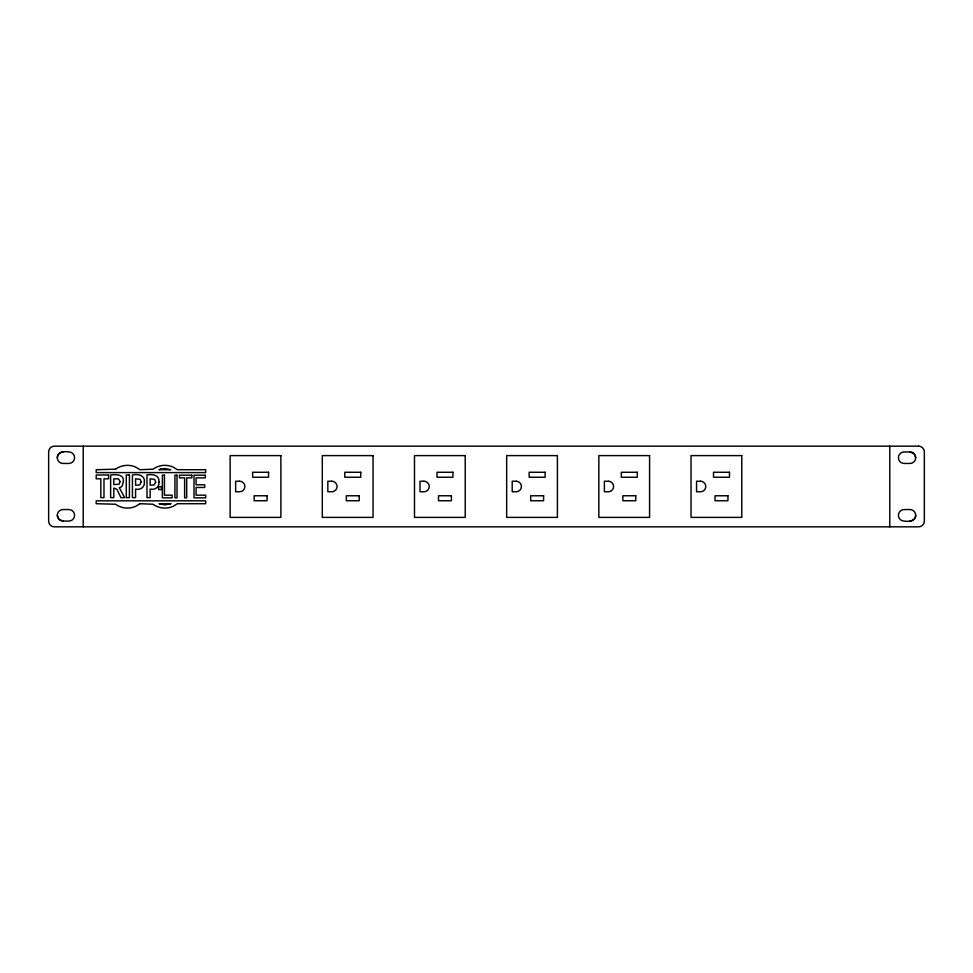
<?xml version="1.0" encoding="UTF-8"?>
<svg xmlns="http://www.w3.org/2000/svg" width="973" height="973" viewBox="0 0 973 973"><rect width="100%" height="100%" fill="white"/><g stroke="black" fill="none" stroke-linecap="round" stroke-linejoin="round"><path stroke-width="1.46" d="M57.298 457.699C57.322 451.825 64.437 451.107 68.815 451.934A5.765 5.765 0 0 1 74.58 457.699A5.765 5.765 0 0 1 68.815 463.452L63.063 463.452A5.765 5.765 0 0 1 57.298 457.699A5.765 5.765 0 0 1 63.063 451.934M915.702 515.301C915.678 521.175 908.563 521.893 904.185 521.066A5.765 5.765 0 0 1 898.42 515.301A5.765 5.765 0 0 1 904.185 509.548L909.937 509.548A5.765 5.765 0 0 1 915.702 515.301A5.765 5.765 0 0 1 909.937 521.066M909.937 451.934L904.185 451.934A5.765 5.765 0 0 0 898.42 457.699A5.765 5.765 0 0 0 904.185 463.452L909.937 463.452A5.765 5.765 0 0 0 915.702 457.699L914.012 453.625L909.937 451.934A5.765 5.765 0 0 1 915.702 457.699M63.063 521.066L68.815 521.066A5.765 5.765 0 0 0 74.58 515.301A5.765 5.765 0 0 0 68.815 509.548L63.063 509.548A5.765 5.765 0 0 0 57.298 515.301L58.988 519.375L63.063 521.066A5.765 5.765 0 0 1 57.298 515.301M889.784 446.169L889.784 526.831M83.216 446.169L83.216 526.831M123.401 481.343L122.367 485.551A4.439 4.439 0 0 1 120.251 487.351L119.29 487.643L124.678 497.641L120.907 497.641L116.967 489.383L114.425 488.178L113.792 488.178L113.792 497.641L110.642 497.641L110.642 474.982C115.556 474.338 124.143 474.07 123.401 481.343M144.393 481.951C145.099 487.108 140.307 490.331 135.588 489.091L135.588 497.641L132.437 497.641L132.437 474.982C137.655 473.766 145.269 475.14 144.393 481.951M158.94 481.951C159.645 487.108 154.853 490.331 150.134 489.091L150.134 497.641L146.984 497.641L146.984 474.982C152.202 473.766 159.815 475.14 158.94 481.951M120.153 481.635L118.949 484.286L113.792 484.566L113.792 478.813L118.548 478.898L120.153 481.635M141.146 482.012L139.808 484.895L135.588 485.247L135.588 478.813L140.076 479.324L141.146 482.012M155.692 482.012L154.342 484.895L150.134 485.247L150.134 478.813L154.622 479.324L155.692 482.012M115.592 469.181L96.193 469.716L96.193 472.598L205.656 472.598L205.656 469.716L177.402 469.716L173.097 467.076A20.165 20.165 0 0 0 153.041 469.181L139.954 469.716L135.648 467.076A20.165 20.165 0 0 0 115.592 469.181M139.954 503.71L135.648 506.349A20.165 20.165 0 0 1 115.592 504.245L96.193 503.71L96.193 500.827L205.656 500.827L205.656 503.71L177.402 503.71L173.097 506.349A20.165 20.165 0 0 1 153.041 504.245L139.954 503.71M170.762 503.71L164.936 504.902L159.037 503.71L170.762 503.71M160.545 469.095L159.037 469.716L170.762 469.716L164.936 468.536L160.545 469.095M918.585 446.169L54.415 446.169A5.765 5.765 0 0 0 48.65 451.934L48.65 521.066A5.765 5.765 0 0 0 54.415 526.831L918.585 526.831A5.765 5.765 0 0 0 924.35 521.066L924.35 451.934A5.765 5.765 0 0 0 918.585 446.169M280.881 455.607L230.127 455.607L230.127 517.393L280.881 517.393L280.881 455.607M373.06 455.607L322.306 455.607L322.306 517.393L373.06 517.393L373.06 455.607M465.228 455.607L414.486 455.607L414.486 517.393L465.228 517.393L465.228 455.607M557.407 455.607L506.665 455.607L506.665 517.393L557.407 517.393L557.407 455.607M649.587 455.607L598.845 455.607L598.845 517.393L649.587 517.393L649.587 455.607M741.767 455.607L691.025 455.607L691.025 517.393L741.767 517.393L741.767 455.607M268.572 472.258L252.627 472.258L252.627 477.232L268.572 477.232L268.572 472.258M360.752 472.258L344.807 472.258L344.807 477.232L360.752 477.232L360.752 472.258M452.931 472.258L436.986 472.258L436.986 477.232L452.931 477.232L452.931 472.258M545.111 472.258L529.154 472.258L529.154 477.232L545.111 477.232L545.111 472.258M637.291 472.258L621.333 472.258L621.333 477.232L637.291 477.232L637.291 472.258M729.47 472.258L713.513 472.258L713.513 477.232L729.47 477.232L729.47 472.258M108.599 474.982L96.193 474.982L96.193 478.813L100.827 478.813L100.827 497.641L103.977 497.641L103.977 478.813L108.599 478.813L108.599 474.982M129.433 474.982L126.283 474.982L126.283 497.641L129.433 497.641L129.433 474.982M164.437 475.201L162.369 475.201L162.369 497.848L172.124 497.848L172.124 495.172L164.437 495.172L164.437 475.201M177.001 475.201L174.933 475.201L174.933 497.848L177.001 497.848L177.001 475.201M191.839 475.201L179.47 475.201L179.47 477.877L184.615 477.877L184.615 497.848L186.682 497.848L186.682 477.877L191.839 477.877L191.839 475.201M205.291 475.201L194.004 475.201L194.004 497.848L205.656 497.848L205.656 495.172L196.072 495.172L196.072 487.461L204.707 487.461L204.707 484.809L196.072 484.809L196.072 477.877L205.291 477.877L205.291 475.201M239.626 481.246L235.661 481.246L235.661 491.754L239.626 491.754A5.254 5.254 0 0 0 244.88 486.5A5.254 5.254 0 0 0 239.626 481.246M331.805 481.246L327.84 481.246L327.84 491.754L331.805 491.754A5.254 5.254 0 0 0 337.059 486.5A5.254 5.254 0 0 0 331.805 481.246M423.985 481.246L420.02 481.246L420.02 491.754L423.985 491.754A5.254 5.254 0 0 0 429.239 486.5A5.254 5.254 0 0 0 423.985 481.246M516.164 481.246L512.199 481.246L512.199 491.754L516.164 491.754A5.254 5.254 0 0 0 521.419 486.5A5.254 5.254 0 0 0 516.164 481.246M608.332 481.246L604.379 481.246L604.379 491.754L608.332 491.754A5.254 5.254 0 0 0 613.586 486.5A5.254 5.254 0 0 0 608.332 481.246M700.511 481.246L696.559 481.246L696.559 491.754L700.511 491.754A5.254 5.254 0 0 0 705.766 486.5A5.254 5.254 0 0 0 700.511 481.246M161.494 486.67L158.611 486.67L158.611 489.553L161.494 489.553L161.494 486.67M267.052 495.768L254.148 495.768L254.148 500.742L267.052 500.742L267.052 495.768M359.232 495.768L346.327 495.768L346.327 500.742L359.232 500.742L359.232 495.768M451.411 495.768L438.507 495.768L438.507 500.742L451.411 500.742L451.411 495.768M543.591 495.768L530.686 495.768L530.686 500.742L543.591 500.742L543.591 495.768M635.77 495.768L622.854 495.768L622.854 500.742L635.77 500.742L635.77 495.768M727.938 495.768L715.033 495.768L715.033 500.742L727.938 500.742L727.938 495.768"/></g></svg>
